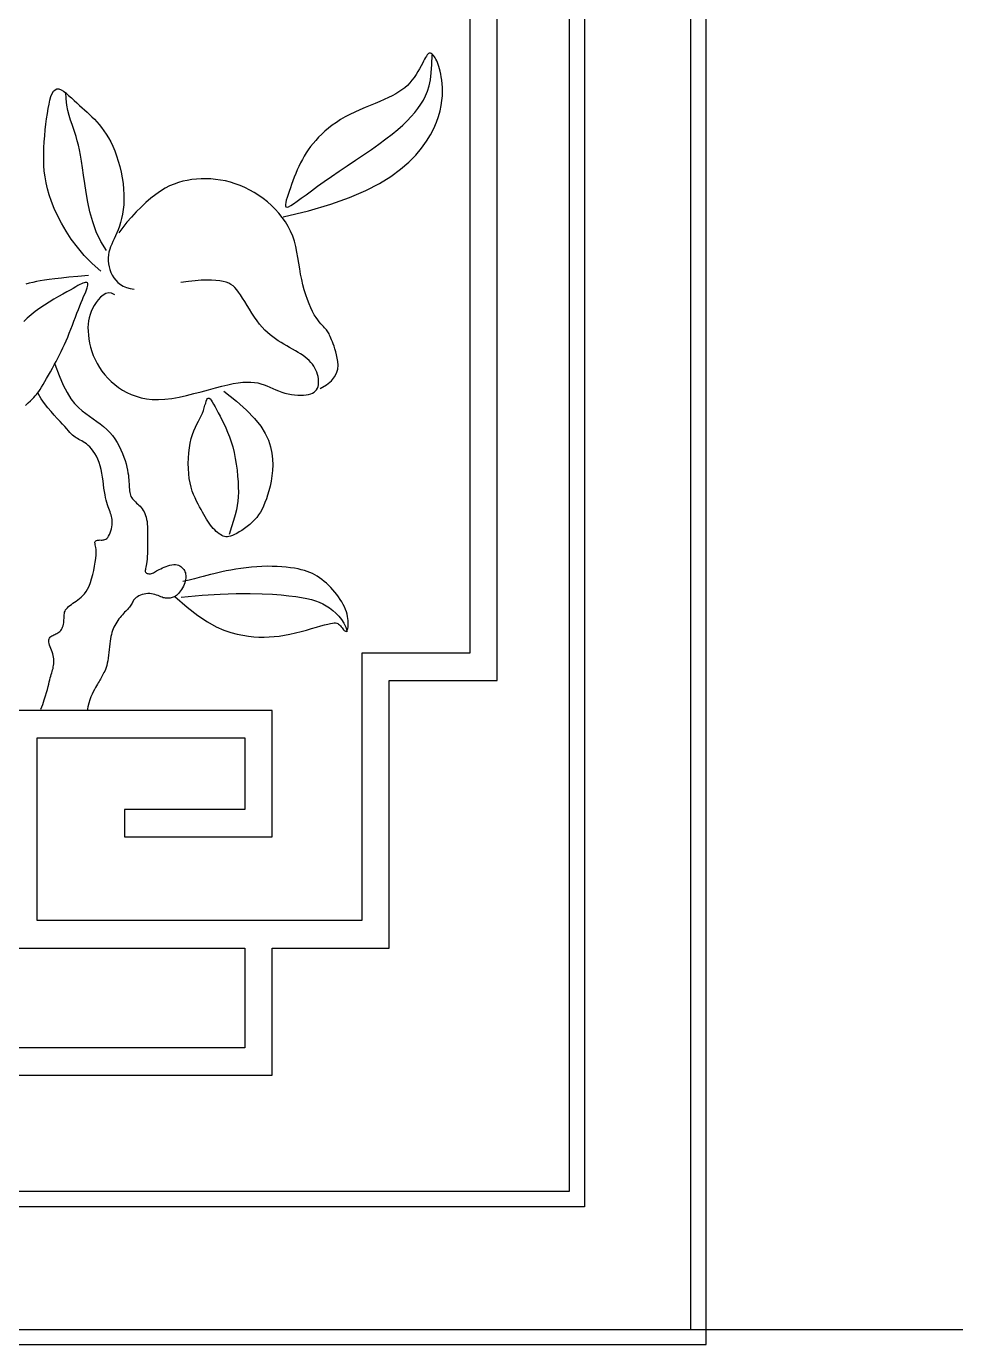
# Model space of a CAD drawing. Extents: x -66030 to 95157, y -13132 to 45879.
# Drawn here: x -26171.2 to -25936.1, y 31865.1 to 32198.7 of the extents above; entities that cross this region are included whole.
import ezdxf

# ---------------------------------------------------------------- set-up
doc = ezdxf.new("R2010")
doc.units = 0
doc.header["$LTSCALE"] = 100
doc.header["$MEASUREMENT"] = 0
for name, color, linetype in [('3', 11, 'CONTINUOUS'), ('4', 121, 'CONTINUOUS'), ('7', 105, 'CONTINUOUS')]:
    doc.layers.add(name, color=color, linetype=linetype)

msp = doc.modelspace()

# ---------------------------------------------------------------- linework, layer by layer
at = {"layer": '3', "color": 2}
msp.add_line((-66009.4, 31868.93), (90872.97, 31868.93), dxfattribs=at)
at = {"layer": '3'}
msp.add_lwpolyline([(-26380.33, 32792.15), (-26380.33, 31868.98), (-26003.03, 31868.98), (-26003.03, 32804.33)], dxfattribs=at)
msp.add_lwpolyline([(-26349.53, 31903.86), (-26349.53, 32585.08), (-26033.83, 32585.08), (-26033.83, 31903.86)], close=True, dxfattribs=at)
at = {"layer": '4'}
msp.add_lwpolyline([(-26384.18, 32793.48), (-26384.18, 31865.13), (-25999.18, 31865.13), (-25999.18, 32803.18)], dxfattribs=at)
msp.add_lwpolyline([(-26353.38, 31900.01), (-26353.38, 32588.93), (-26029.98, 32588.93), (-26029.98, 31900.01)], close=True, dxfattribs=at)
at = {"layer": '7'}
for points in [[(-26331.29, 32232.79), (-26331.29, 32033.12), (-26303.98, 32033.12), (-26303.98, 31965.48), (-26274.37, 31965.48), (-26274.37, 31933.28), (-26109, 31933.28), (-26109, 31965.48), (-26079.39, 31965.48), (-26079.39, 32033.12), (-26052.07, 32033.12), (-26052.07, 32232.79)], [(-26059, 32225.86), (-26059, 32040.05), (-26086.32, 32040.05), (-26086.32, 31972.41), (-26168.4, 31972.41), (-26168.4, 32018.68), (-26115.93, 32018.68), (-26115.93, 32000.56), (-26146.35, 32000.56), (-26146.35, 31993.63), (-26109, 31993.63), (-26109, 32025.61), (-26175.33, 32025.61)], [(-26106.23, 32150.47), (-26099.76, 32152.02), (-26094.17, 32153.65), (-26089.38, 32155.35), (-26085.31, 32157.1), (-26081.86, 32158.89), (-26078.95, 32160.7), (-26076.51, 32162.52), (-26074.44, 32164.33), (-26072.67, 32166.11), (-26071.17, 32167.86), (-26069.92, 32169.58), (-26068.89, 32171.24), (-26068.05, 32172.86), (-26067.39, 32174.41), (-26066.88, 32175.9), (-26066.5, 32177.31), (-26066.22, 32178.65), (-26066.04, 32179.9), (-26065.93, 32181.07), (-26065.89, 32182.17), (-26065.92, 32183.2), (-26065.98, 32184.15), (-26066.08, 32185.04), (-26066.21, 32185.86), (-26066.34, 32186.61), (-26066.49, 32187.3), (-26066.65, 32187.93), (-26066.81, 32188.51), (-26066.98, 32189.03), (-26067.16, 32189.51), (-26067.35, 32189.94), (-26067.55, 32190.33), (-26067.74, 32190.68), (-26067.95, 32190.99), (-26068.15, 32191.26), (-26068.35, 32191.49), (-26068.55, 32191.66), (-26068.75, 32191.79), (-26068.94, 32191.87), (-26069.12, 32191.9), (-26069.29, 32191.87), (-26069.45, 32191.79), (-26069.62, 32191.64), (-26069.79, 32191.43), (-26069.98, 32191.15), (-26070.19, 32190.8), (-26070.42, 32190.37), (-26070.69, 32189.87), (-26070.99, 32189.28), (-26071.33, 32188.64), (-26071.71, 32187.94), (-26072.13, 32187.21), (-26072.58, 32186.48), (-26073.08, 32185.74), (-26073.61, 32185.02), (-26074.18, 32184.35), (-26074.79, 32183.72), (-26075.44, 32183.14), (-26076.14, 32182.59), (-26076.9, 32182.08), (-26077.73, 32181.59), (-26078.62, 32181.11), (-26079.59, 32180.64), (-26080.63, 32180.16), (-26081.77, 32179.68), (-26082.96, 32179.18), (-26084.21, 32178.66), (-26085.49, 32178.13), (-26086.78, 32177.57), (-26088.06, 32176.99), (-26089.32, 32176.38), (-26090.52, 32175.74), (-26091.67, 32175.08), (-26092.75, 32174.38), (-26093.77, 32173.65), (-26094.73, 32172.91), (-26095.62, 32172.15), (-26096.46, 32171.38), (-26097.24, 32170.6), (-26097.97, 32169.82), (-26098.64, 32169.03), (-26099.26, 32168.24), (-26099.84, 32167.45), (-26100.38, 32166.64), (-26100.88, 32165.82), (-26101.35, 32164.99), (-26101.79, 32164.13), (-26102.22, 32163.25), (-26102.62, 32162.34), (-26103.01, 32161.42), (-26103.38, 32160.49), (-26103.74, 32159.57), (-26104.07, 32158.66), (-26104.38, 32157.77), (-26104.68, 32156.91), (-26104.95, 32156.1), (-26105.2, 32155.35), (-26105.41, 32154.66), (-26105.56, 32154.07), (-26105.63, 32153.58), (-26105.62, 32153.22), (-26105.49, 32152.99), (-26105.23, 32152.92), (-26104.83, 32153.02), (-26104.27, 32153.31), (-26103.55, 32153.78), (-26102.66, 32154.4), (-26101.61, 32155.17), (-26100.4, 32156.07), (-26099.03, 32157.09), (-26097.5, 32158.21), (-26095.82, 32159.41), (-26093.98, 32160.69), (-26092.02, 32162.02), (-26089.99, 32163.38), (-26087.93, 32164.77), (-26085.89, 32166.16), (-26083.89, 32167.53), (-26081.99, 32168.87), (-26080.23, 32170.17), (-26078.63, 32171.4), (-26077.21, 32172.57), (-26075.94, 32173.7), (-26074.8, 32174.79), (-26073.79, 32175.85), (-26072.9, 32176.89), (-26072.1, 32177.92), (-26071.38, 32178.94), (-26070.74, 32179.98), (-26070.18, 32181.06), (-26069.69, 32182.26), (-26069.28, 32183.6), (-26068.96, 32185.14), (-26068.73, 32186.93), (-26068.58, 32189.01), (-26068.53, 32191.44)], [(-26152.3, 32136.69), (-26154.53, 32138.68), (-26156.51, 32140.72), (-26158.26, 32142.77), (-26159.8, 32144.83), (-26161.14, 32146.86), (-26162.29, 32148.85), (-26163.28, 32150.78), (-26164.11, 32152.62), (-26164.81, 32154.35), (-26165.38, 32156), (-26165.84, 32157.57), (-26166.19, 32159.08), (-26166.45, 32160.56), (-26166.63, 32162.01), (-26166.74, 32163.47), (-26166.79, 32164.94), (-26166.79, 32166.43), (-26166.74, 32167.95), (-26166.66, 32169.46), (-26166.54, 32170.97), (-26166.4, 32172.46), (-26166.23, 32173.9), (-26166.05, 32175.29), (-26165.86, 32176.62), (-26165.66, 32177.86), (-26165.44, 32179), (-26165.21, 32180.03), (-26164.95, 32180.92), (-26164.65, 32181.67), (-26164.31, 32182.25), (-26163.92, 32182.64), (-26163.47, 32182.83), (-26162.96, 32182.82), (-26162.39, 32182.62), (-26161.78, 32182.26), (-26161.14, 32181.78), (-26160.47, 32181.21), (-26159.78, 32180.59), (-26159.09, 32179.94), (-26158.41, 32179.29), (-26157.74, 32178.67), (-26157.09, 32178.09), (-26156.45, 32177.52), (-26155.81, 32176.95), (-26155.19, 32176.38), (-26154.57, 32175.79), (-26153.96, 32175.18), (-26153.35, 32174.52), (-26152.74, 32173.82), (-26152.13, 32173.07), (-26151.54, 32172.26), (-26150.95, 32171.38), (-26150.38, 32170.43), (-26149.83, 32169.42), (-26149.31, 32168.32), (-26148.81, 32167.14), (-26148.35, 32165.88), (-26147.93, 32164.55), (-26147.54, 32163.17), (-26147.21, 32161.75), (-26146.94, 32160.32), (-26146.72, 32158.89), (-26146.57, 32157.48), (-26146.49, 32156.1), (-26146.48, 32154.78), (-26146.54, 32153.51), (-26146.66, 32152.3), (-26146.84, 32151.16), (-26147.07, 32150.07), (-26147.33, 32149.05), (-26147.62, 32148.1), (-26147.94, 32147.21), (-26148.27, 32146.39), (-26148.61, 32145.64), (-26148.95, 32144.92), (-26149.28, 32144.24), (-26149.58, 32143.58), (-26149.85, 32142.92), (-26150.09, 32142.26), (-26150.27, 32141.57), (-26150.39, 32140.86), (-26150.45, 32140.13), (-26150.45, 32139.37), (-26150.38, 32138.62), (-26150.25, 32137.86), (-26150.05, 32137.12), (-26149.79, 32136.4), (-26149.45, 32135.7), (-26149.05, 32135.05), (-26148.56, 32134.44), (-26148.01, 32133.88), (-26147.37, 32133.39), (-26146.64, 32132.96), (-26145.83, 32132.61), (-26144.92, 32132.34), (-26143.93, 32132.16)], [(-26150.91, 32141.92), (-26152.33, 32144.23), (-26153.48, 32146.66), (-26154.39, 32149.17), (-26155.1, 32151.7), (-26155.65, 32154.2), (-26156.07, 32156.62), (-26156.41, 32158.91), (-26156.69, 32161.01), (-26156.96, 32162.89), (-26157.22, 32164.57), (-26157.48, 32166.06), (-26157.73, 32167.4), (-26158, 32168.62), (-26158.28, 32169.74), (-26158.58, 32170.8), (-26158.91, 32171.82), (-26159.26, 32172.84), (-26159.62, 32173.87), (-26159.98, 32174.95), (-26160.33, 32176.1), (-26160.64, 32177.36), (-26160.9, 32178.75), (-26161.09, 32180.29), (-26161.2, 32182.02)], [(-26096.81, 32107.05), (-26095.2, 32107.99), (-26094.01, 32108.96), (-26093.19, 32109.96), (-26092.67, 32110.96), (-26092.4, 32111.95), (-26092.33, 32112.93), (-26092.39, 32113.86), (-26092.53, 32114.75), (-26092.71, 32115.58), (-26092.9, 32116.35), (-26093.11, 32117.06), (-26093.32, 32117.71), (-26093.53, 32118.31), (-26093.75, 32118.85), (-26093.95, 32119.34), (-26094.13, 32119.78), (-26094.29, 32120.17), (-26094.45, 32120.52), (-26094.59, 32120.84), (-26094.73, 32121.13), (-26094.89, 32121.39), (-26095.05, 32121.65), (-26095.25, 32121.91), (-26095.47, 32122.16), (-26095.73, 32122.43), (-26096.02, 32122.73), (-26096.34, 32123.06), (-26096.7, 32123.44), (-26097.07, 32123.88), (-26097.47, 32124.39), (-26097.89, 32125), (-26098.32, 32125.71), (-26098.76, 32126.53), (-26099.2, 32127.45), (-26099.64, 32128.47), (-26100.07, 32129.57), (-26100.48, 32130.74), (-26100.86, 32131.98), (-26101.21, 32133.27), (-26101.52, 32134.6), (-26101.78, 32135.97), (-26102.01, 32137.35), (-26102.23, 32138.75), (-26102.46, 32140.16), (-26102.71, 32141.55), (-26103, 32142.93), (-26103.35, 32144.28), (-26103.79, 32145.58), (-26104.31, 32146.84), (-26104.93, 32148.06), (-26105.64, 32149.22), (-26106.42, 32150.33), (-26107.27, 32151.39), (-26108.19, 32152.39), (-26109.16, 32153.34), (-26110.19, 32154.24), (-26111.25, 32155.09), (-26112.36, 32155.87), (-26113.5, 32156.6), (-26114.67, 32157.26), (-26115.87, 32157.86), (-26117.08, 32158.39), (-26118.31, 32158.85), (-26119.55, 32159.24), (-26120.8, 32159.55), (-26122.04, 32159.79), (-26123.29, 32159.96), (-26124.53, 32160.06), (-26125.75, 32160.1), (-26126.96, 32160.08), (-26128.16, 32160.01), (-26129.32, 32159.88), (-26130.47, 32159.7), (-26131.59, 32159.46), (-26132.71, 32159.15), (-26133.82, 32158.76), (-26134.94, 32158.28), (-26136.08, 32157.69), (-26137.24, 32156.99), (-26138.43, 32156.16), (-26139.66, 32155.2), (-26140.91, 32154.13), (-26142.16, 32152.96), (-26143.39, 32151.72), (-26144.59, 32150.43), (-26145.73, 32149.11), (-26146.79, 32147.78), (-26147.77, 32146.46)], [(-26171.42, 32102.76), (-26170.72, 32103.41), (-26170.14, 32103.95), (-26169.66, 32104.4), (-26169.26, 32104.8), (-26168.91, 32105.16), (-26168.61, 32105.52), (-26168.32, 32105.89), (-26168.03, 32106.31), (-26167.71, 32106.8), (-26167.34, 32107.38), (-26166.94, 32108.05), (-26166.51, 32108.79), (-26166.05, 32109.58), (-26165.57, 32110.42), (-26165.08, 32111.28), (-26164.6, 32112.15), (-26164.12, 32113.03), (-26163.66, 32113.89), (-26163.21, 32114.74), (-26162.77, 32115.58), (-26162.34, 32116.44), (-26161.92, 32117.3), (-26161.51, 32118.19), (-26161.1, 32119.1), (-26160.7, 32120.05), (-26160.3, 32121.04), (-26159.91, 32122.05), (-26159.51, 32123.08), (-26159.13, 32124.11), (-26158.75, 32125.13), (-26158.37, 32126.12), (-26158.01, 32127.07), (-26157.65, 32127.98), (-26157.31, 32128.81), (-26156.99, 32129.59), (-26156.68, 32130.3), (-26156.4, 32130.94), (-26156.16, 32131.52), (-26155.95, 32132.03), (-26155.79, 32132.48), (-26155.68, 32132.86), (-26155.62, 32133.17), (-26155.61, 32133.43), (-26155.65, 32133.62), (-26155.74, 32133.76), (-26155.88, 32133.84), (-26156.06, 32133.87), (-26156.28, 32133.85), (-26156.55, 32133.79), (-26156.85, 32133.68), (-26157.21, 32133.52), (-26157.62, 32133.32), (-26158.11, 32133.06), (-26158.67, 32132.75), (-26159.33, 32132.38), (-26160.09, 32131.95), (-26160.97, 32131.46), (-26161.97, 32130.91), (-26163.06, 32130.29), (-26164.22, 32129.63), (-26165.41, 32128.91), (-26166.62, 32128.16), (-26167.8, 32127.37), (-26168.93, 32126.55), (-26169.99, 32125.71), (-26170.94, 32124.85), (-26171.79, 32123.97)], [(-26155.44, 32135.65), (-26158.11, 32135.4), (-26160.39, 32135.18), (-26162.32, 32134.98), (-26163.96, 32134.8), (-26165.36, 32134.62), (-26166.57, 32134.44), (-26167.64, 32134.27), (-26168.62, 32134.08), (-26169.55, 32133.87), (-26170.44, 32133.65), (-26171.29, 32133.41)], [(-26148.81, 32130.76), (-26149.59, 32131.13), (-26150.34, 32131.21), (-26151.07, 32131.05), (-26151.75, 32130.68), (-26152.4, 32130.16), (-26153, 32129.51), (-26153.54, 32128.79), (-26154.02, 32128.03), (-26154.43, 32127.27), (-26154.78, 32126.51), (-26155.06, 32125.74), (-26155.28, 32124.95), (-26155.44, 32124.15), (-26155.54, 32123.31), (-26155.58, 32122.44), (-26155.56, 32121.52), (-26155.49, 32120.56), (-26155.36, 32119.57), (-26155.17, 32118.54), (-26154.93, 32117.49), (-26154.62, 32116.44), (-26154.24, 32115.39), (-26153.8, 32114.35), (-26153.29, 32113.33), (-26152.71, 32112.34), (-26152.06, 32111.4), (-26151.35, 32110.49), (-26150.56, 32109.62), (-26149.72, 32108.8), (-26148.82, 32108.03), (-26147.85, 32107.31), (-26146.83, 32106.65), (-26145.76, 32106.05), (-26144.62, 32105.52), (-26143.42, 32105.06), (-26142.14, 32104.7), (-26140.78, 32104.44), (-26139.32, 32104.28), (-26137.78, 32104.24), (-26136.13, 32104.32), (-26134.38, 32104.54), (-26132.55, 32104.86), (-26130.68, 32105.27), (-26128.79, 32105.74), (-26126.91, 32106.23), (-26125.09, 32106.73), (-26123.34, 32107.21), (-26121.7, 32107.64), (-26120.2, 32107.99), (-26118.83, 32108.27), (-26117.57, 32108.48), (-26116.42, 32108.61), (-26115.37, 32108.67), (-26114.39, 32108.67), (-26113.48, 32108.59), (-26112.63, 32108.45), (-26111.82, 32108.24), (-26111.05, 32107.99), (-26110.3, 32107.69), (-26109.56, 32107.37), (-26108.83, 32107.04), (-26108.1, 32106.72), (-26107.35, 32106.41), (-26106.58, 32106.12), (-26105.78, 32105.88), (-26104.96, 32105.69), (-26104.13, 32105.54), (-26103.31, 32105.43), (-26102.51, 32105.36), (-26101.74, 32105.34), (-26101.02, 32105.36), (-26100.35, 32105.43), (-26099.76, 32105.54), (-26099.23, 32105.69), (-26098.77, 32105.88), (-26098.37, 32106.12), (-26098.03, 32106.41), (-26097.76, 32106.73), (-26097.55, 32107.11), (-26097.39, 32107.52), (-26097.28, 32107.98), (-26097.23, 32108.47), (-26097.23, 32108.99), (-26097.28, 32109.52), (-26097.37, 32110.07), (-26097.51, 32110.62), (-26097.69, 32111.17), (-26097.91, 32111.7), (-26098.17, 32112.22), (-26098.47, 32112.71), (-26098.81, 32113.18), (-26099.19, 32113.64), (-26099.62, 32114.09), (-26100.09, 32114.52), (-26100.6, 32114.95), (-26101.17, 32115.36), (-26101.78, 32115.78), (-26102.43, 32116.18), (-26103.12, 32116.59), (-26103.83, 32117), (-26104.56, 32117.41), (-26105.29, 32117.82), (-26106.03, 32118.25), (-26106.75, 32118.68), (-26107.47, 32119.12), (-26108.16, 32119.58), (-26108.85, 32120.08), (-26109.52, 32120.61), (-26110.19, 32121.19), (-26110.85, 32121.83), (-26111.51, 32122.54), (-26112.16, 32123.33), (-26112.82, 32124.19), (-26113.47, 32125.12), (-26114.11, 32126.1), (-26114.73, 32127.08), (-26115.34, 32128.06), (-26115.92, 32129.01), (-26116.47, 32129.9), (-26116.99, 32130.71), (-26117.48, 32131.42), (-26117.94, 32132.03), (-26118.41, 32132.56), (-26118.89, 32133.01), (-26119.41, 32133.38), (-26119.99, 32133.69), (-26120.64, 32133.94), (-26121.38, 32134.14), (-26122.24, 32134.29), (-26123.21, 32134.39), (-26124.31, 32134.45), (-26125.55, 32134.45), (-26126.94, 32134.41), (-26128.48, 32134.3), (-26130.18, 32134.13), (-26132.06, 32133.9)], [(-26163.96, 32113.2), (-26162.91, 32110.29), (-26161.89, 32107.91), (-26160.89, 32105.99), (-26159.91, 32104.45), (-26158.96, 32103.23), (-26158.01, 32102.24), (-26157.07, 32101.43), (-26156.14, 32100.72), (-26155.21, 32100.04), (-26154.28, 32099.38), (-26153.38, 32098.73), (-26152.5, 32098.07), (-26151.65, 32097.39), (-26150.84, 32096.69), (-26150.09, 32095.95), (-26149.39, 32095.16), (-26148.75, 32094.31), (-26148.18, 32093.41), (-26147.68, 32092.49), (-26147.23, 32091.55), (-26146.83, 32090.61), (-26146.49, 32089.68), (-26146.2, 32088.79), (-26145.95, 32087.94), (-26145.75, 32087.15), (-26145.59, 32086.41), (-26145.46, 32085.73), (-26145.37, 32085.09), (-26145.3, 32084.49), (-26145.24, 32083.93), (-26145.21, 32083.41), (-26145.18, 32082.91), (-26145.16, 32082.43), (-26145.14, 32081.98), (-26145.12, 32081.54), (-26145.08, 32081.13), (-26145.02, 32080.74), (-26144.95, 32080.38), (-26144.84, 32080.03), (-26144.71, 32079.71), (-26144.53, 32079.41), (-26144.33, 32079.13), (-26144.09, 32078.86), (-26143.83, 32078.6), (-26143.56, 32078.34), (-26143.28, 32078.07), (-26142.98, 32077.8), (-26142.69, 32077.52), (-26142.41, 32077.23), (-26142.13, 32076.91), (-26141.87, 32076.57), (-26141.62, 32076.21), (-26141.39, 32075.82), (-26141.19, 32075.39), (-26141.01, 32074.94), (-26140.86, 32074.45), (-26140.74, 32073.92), (-26140.65, 32073.35), (-26140.59, 32072.75), (-26140.55, 32072.11), (-26140.52, 32071.44), (-26140.51, 32070.74), (-26140.5, 32070), (-26140.5, 32069.24), (-26140.5, 32068.45), (-26140.51, 32067.65), (-26140.51, 32066.84), (-26140.53, 32066.05), (-26140.55, 32065.28), (-26140.58, 32064.56), (-26140.62, 32063.88), (-26140.68, 32063.26), (-26140.75, 32062.72), (-26140.84, 32062.26), (-26140.92, 32061.85), (-26140.99, 32061.51), (-26141.05, 32061.22), (-26141.08, 32060.98), (-26141.08, 32060.77), (-26141.04, 32060.6), (-26140.95, 32060.46), (-26140.81, 32060.35), (-26140.64, 32060.26), (-26140.44, 32060.2), (-26140.22, 32060.17), (-26139.99, 32060.17), (-26139.74, 32060.19), (-26139.5, 32060.25), (-26139.25, 32060.33), (-26139.01, 32060.43), (-26138.76, 32060.56), (-26138.5, 32060.7), (-26138.21, 32060.87), (-26137.91, 32061.05), (-26137.56, 32061.23), (-26137.19, 32061.43), (-26136.77, 32061.63), (-26136.31, 32061.83), (-26135.83, 32062.02), (-26135.34, 32062.18), (-26134.85, 32062.32), (-26134.36, 32062.43), (-26133.89, 32062.49), (-26133.45, 32062.49), (-26133.05, 32062.44), (-26132.69, 32062.34), (-26132.36, 32062.18), (-26132.06, 32061.99), (-26131.8, 32061.77), (-26131.57, 32061.51), (-26131.37, 32061.24), (-26131.2, 32060.96), (-26131.06, 32060.66), (-26130.95, 32060.37), (-26130.87, 32060.06), (-26130.82, 32059.74), (-26130.8, 32059.4), (-26130.82, 32059.05), (-26130.88, 32058.68), (-26130.97, 32058.29), (-26131.1, 32057.88), (-26131.26, 32057.46), (-26131.45, 32057.04), (-26131.67, 32056.61), (-26131.91, 32056.21), (-26132.16, 32055.82), (-26132.42, 32055.47), (-26132.68, 32055.16), (-26132.95, 32054.89), (-26133.22, 32054.67), (-26133.48, 32054.5), (-26133.74, 32054.35), (-26134, 32054.24), (-26134.26, 32054.15), (-26134.51, 32054.08), (-26134.76, 32054.03), (-26135, 32054), (-26135.24, 32053.97), (-26135.48, 32053.96), (-26135.73, 32053.97), (-26135.98, 32053.99), (-26136.25, 32054.04), (-26136.53, 32054.11), (-26136.83, 32054.21), (-26137.15, 32054.33), (-26137.5, 32054.48), (-26137.86, 32054.63), (-26138.24, 32054.77), (-26138.65, 32054.91), (-26139.07, 32055.03), (-26139.51, 32055.11), (-26139.97, 32055.16), (-26140.44, 32055.16), (-26140.92, 32055.11), (-26141.4, 32055.02), (-26141.87, 32054.9), (-26142.31, 32054.75), (-26142.72, 32054.57), (-26143.09, 32054.37), (-26143.41, 32054.15), (-26143.67, 32053.92), (-26143.88, 32053.69), (-26144.05, 32053.45), (-26144.19, 32053.2), (-26144.32, 32052.95), (-26144.44, 32052.7), (-26144.56, 32052.45), (-26144.71, 32052.2), (-26144.88, 32051.96), (-26145.07, 32051.72), (-26145.29, 32051.48), (-26145.52, 32051.23), (-26145.77, 32050.98), (-26146.04, 32050.71), (-26146.32, 32050.43), (-26146.6, 32050.13), (-26146.89, 32049.81), (-26147.19, 32049.47), (-26147.48, 32049.11), (-26147.77, 32048.73), (-26148.04, 32048.34), (-26148.31, 32047.94), (-26148.56, 32047.53), (-26148.79, 32047.11), (-26149.01, 32046.69), (-26149.2, 32046.25), (-26149.37, 32045.8), (-26149.52, 32045.32), (-26149.66, 32044.82), (-26149.78, 32044.28), (-26149.88, 32043.71), (-26149.98, 32043.09), (-26150.06, 32042.42), (-26150.14, 32041.72), (-26150.21, 32041), (-26150.29, 32040.26), (-26150.37, 32039.54), (-26150.46, 32038.83), (-26150.57, 32038.15), (-26150.69, 32037.53), (-26150.83, 32036.96), (-26151, 32036.44), (-26151.17, 32035.98), (-26151.36, 32035.55), (-26151.55, 32035.16), (-26151.74, 32034.81), (-26151.93, 32034.47), (-26152.11, 32034.15), (-26152.28, 32033.85), (-26152.45, 32033.54), (-26152.62, 32033.24), (-26152.79, 32032.92), (-26152.98, 32032.58), (-26153.18, 32032.21), (-26153.4, 32031.81), (-26153.65, 32031.37), (-26153.93, 32030.88), (-26154.23, 32030.33), (-26154.54, 32029.72), (-26154.85, 32029.04), (-26155.14, 32028.29), (-26155.4, 32027.45), (-26155.62, 32026.53), (-26155.78, 32025.51)], [(-26121.24, 32106.36), (-26118.04, 32103.85), (-26115.45, 32101.55), (-26113.42, 32099.43), (-26111.87, 32097.47), (-26110.72, 32095.64), (-26109.92, 32093.93), (-26109.4, 32092.29), (-26109.08, 32090.72), (-26108.91, 32089.2), (-26108.85, 32087.71), (-26108.9, 32086.28), (-26109.04, 32084.91), (-26109.24, 32083.59), (-26109.51, 32082.35), (-26109.81, 32081.18), (-26110.13, 32080.09), (-26110.46, 32079.09), (-26110.8, 32078.16), (-26111.16, 32077.31), (-26111.55, 32076.52), (-26111.96, 32075.78), (-26112.41, 32075.09), (-26112.9, 32074.44), (-26113.44, 32073.81), (-26114.04, 32073.21), (-26114.67, 32072.64), (-26115.33, 32072.11), (-26116, 32071.6), (-26116.66, 32071.15), (-26117.31, 32070.74), (-26117.93, 32070.39), (-26118.5, 32070.09), (-26119.02, 32069.86), (-26119.49, 32069.7), (-26119.91, 32069.59), (-26120.3, 32069.54), (-26120.67, 32069.55), (-26121.02, 32069.6), (-26121.36, 32069.71), (-26121.7, 32069.86), (-26122.06, 32070.06), (-26122.42, 32070.29), (-26122.79, 32070.57), (-26123.16, 32070.89), (-26123.53, 32071.24), (-26123.9, 32071.62), (-26124.26, 32072.03), (-26124.61, 32072.48), (-26124.96, 32072.95), (-26125.29, 32073.45), (-26125.63, 32073.98), (-26125.96, 32074.53), (-26126.29, 32075.12), (-26126.63, 32075.74), (-26126.98, 32076.39), (-26127.35, 32077.07), (-26127.72, 32077.78), (-26128.11, 32078.54), (-26128.49, 32079.34), (-26128.85, 32080.19), (-26129.19, 32081.1), (-26129.5, 32082.09), (-26129.76, 32083.14), (-26129.96, 32084.27), (-26130.11, 32085.49), (-26130.19, 32086.77), (-26130.2, 32088.09), (-26130.16, 32089.42), (-26130.06, 32090.74), (-26129.91, 32092.02), (-26129.7, 32093.25), (-26129.44, 32094.39), (-26129.13, 32095.42), (-26128.79, 32096.37), (-26128.42, 32097.23), (-26128.04, 32098.02), (-26127.66, 32098.77), (-26127.3, 32099.48), (-26126.95, 32100.16), (-26126.65, 32100.84), (-26126.39, 32101.51), (-26126.17, 32102.17), (-26125.98, 32102.79), (-26125.8, 32103.36), (-26125.65, 32103.84), (-26125.49, 32104.23), (-26125.32, 32104.49), (-26125.14, 32104.61), (-26124.93, 32104.58), (-26124.69, 32104.39), (-26124.42, 32104.07), (-26124.13, 32103.63), (-26123.8, 32103.07), (-26123.44, 32102.42), (-26123.05, 32101.69), (-26122.63, 32100.89), (-26122.18, 32100.04), (-26121.71, 32099.12), (-26121.22, 32098.15), (-26120.74, 32097.11), (-26120.26, 32096), (-26119.8, 32094.82), (-26119.36, 32093.57), (-26118.97, 32092.24), (-26118.62, 32090.83), (-26118.33, 32089.36), (-26118.08, 32087.86), (-26117.88, 32086.36), (-26117.72, 32084.88), (-26117.62, 32083.45), (-26117.56, 32082.08), (-26117.54, 32080.82), (-26117.58, 32079.66), (-26117.67, 32078.56), (-26117.82, 32077.48), (-26118.05, 32076.34), (-26118.36, 32075.09), (-26118.75, 32073.67), (-26119.24, 32072.02), (-26119.84, 32070.09)], [(-26167.51, 32025.87), (-26167.03, 32027.13), (-26166.63, 32028.25), (-26166.31, 32029.25), (-26166.04, 32030.13), (-26165.83, 32030.92), (-26165.66, 32031.62), (-26165.51, 32032.25), (-26165.38, 32032.82), (-26165.25, 32033.34), (-26165.11, 32033.82), (-26164.99, 32034.27), (-26164.86, 32034.69), (-26164.74, 32035.09), (-26164.63, 32035.47), (-26164.53, 32035.85), (-26164.43, 32036.22), (-26164.35, 32036.6), (-26164.28, 32036.99), (-26164.23, 32037.38), (-26164.2, 32037.78), (-26164.2, 32038.19), (-26164.22, 32038.61), (-26164.28, 32039.04), (-26164.37, 32039.48), (-26164.5, 32039.93), (-26164.66, 32040.38), (-26164.83, 32040.83), (-26165, 32041.28), (-26165.17, 32041.71), (-26165.31, 32042.12), (-26165.43, 32042.5), (-26165.5, 32042.85), (-26165.51, 32043.16), (-26165.48, 32043.44), (-26165.4, 32043.69), (-26165.28, 32043.91), (-26165.13, 32044.1), (-26164.94, 32044.27), (-26164.73, 32044.43), (-26164.49, 32044.57), (-26164.24, 32044.7), (-26163.98, 32044.82), (-26163.71, 32044.94), (-26163.44, 32045.08), (-26163.18, 32045.22), (-26162.92, 32045.39), (-26162.69, 32045.58), (-26162.48, 32045.81), (-26162.29, 32046.07), (-26162.13, 32046.37), (-26162, 32046.69), (-26161.88, 32047.03), (-26161.8, 32047.39), (-26161.73, 32047.75), (-26161.68, 32048.11), (-26161.65, 32048.47), (-26161.63, 32048.82), (-26161.62, 32049.16), (-26161.61, 32049.49), (-26161.6, 32049.81), (-26161.56, 32050.12), (-26161.49, 32050.43), (-26161.38, 32050.72), (-26161.23, 32051.02), (-26161.03, 32051.3), (-26160.77, 32051.58), (-26160.48, 32051.86), (-26160.14, 32052.14), (-26159.78, 32052.42), (-26159.39, 32052.7), (-26158.99, 32052.98), (-26158.57, 32053.26), (-26158.14, 32053.56), (-26157.72, 32053.87), (-26157.29, 32054.22), (-26156.87, 32054.63), (-26156.46, 32055.09), (-26156.06, 32055.64), (-26155.68, 32056.29), (-26155.31, 32057.05), (-26154.97, 32057.93), (-26154.65, 32058.9), (-26154.36, 32059.94), (-26154.11, 32061.01), (-26153.9, 32062.07), (-26153.73, 32063.1), (-26153.6, 32064.06), (-26153.53, 32064.92), (-26153.51, 32065.66), (-26153.54, 32066.27), (-26153.59, 32066.78), (-26153.66, 32067.19), (-26153.73, 32067.52), (-26153.79, 32067.79), (-26153.83, 32068), (-26153.83, 32068.17), (-26153.78, 32068.32), (-26153.69, 32068.43), (-26153.56, 32068.53), (-26153.4, 32068.6), (-26153.21, 32068.65), (-26153, 32068.68), (-26152.77, 32068.7), (-26152.53, 32068.71), (-26152.28, 32068.7), (-26152.03, 32068.7), (-26151.78, 32068.71), (-26151.53, 32068.74), (-26151.28, 32068.81), (-26151.04, 32068.93), (-26150.8, 32069.11), (-26150.57, 32069.36), (-26150.36, 32069.69), (-26150.15, 32070.08), (-26149.97, 32070.53), (-26149.81, 32071.02), (-26149.67, 32071.52), (-26149.56, 32072.04), (-26149.49, 32072.54), (-26149.45, 32073.03), (-26149.44, 32073.47), (-26149.47, 32073.89), (-26149.54, 32074.29), (-26149.62, 32074.67), (-26149.73, 32075.04), (-26149.86, 32075.42), (-26150.01, 32075.81), (-26150.16, 32076.22), (-26150.31, 32076.66), (-26150.48, 32077.13), (-26150.64, 32077.64), (-26150.8, 32078.19), (-26150.96, 32078.79), (-26151.11, 32079.45), (-26151.26, 32080.17), (-26151.4, 32080.96), (-26151.53, 32081.81), (-26151.66, 32082.72), (-26151.78, 32083.66), (-26151.93, 32084.63), (-26152.09, 32085.6), (-26152.28, 32086.55), (-26152.5, 32087.48), (-26152.76, 32088.35), (-26153.08, 32089.16), (-26153.43, 32089.91), (-26153.82, 32090.58), (-26154.23, 32091.2), (-26154.66, 32091.75), (-26155.1, 32092.24), (-26155.53, 32092.66), (-26155.96, 32093.03), (-26156.38, 32093.33), (-26156.77, 32093.58), (-26157.16, 32093.8), (-26157.52, 32093.99), (-26157.88, 32094.17), (-26158.22, 32094.35), (-26158.55, 32094.53), (-26158.86, 32094.74), (-26159.17, 32094.98), (-26159.48, 32095.26), (-26159.8, 32095.58), (-26160.14, 32095.95), (-26160.53, 32096.37), (-26160.95, 32096.85), (-26161.44, 32097.39), (-26162, 32098), (-26162.64, 32098.68), (-26163.35, 32099.43), (-26164.11, 32100.27), (-26164.91, 32101.18), (-26165.74, 32102.19), (-26166.58, 32103.28), (-26167.41, 32104.46), (-26168.22, 32105.75)], [(-26133.61, 32054.42), (-26130.52, 32051.74), (-26127.77, 32049.62), (-26125.34, 32047.98), (-26123.17, 32046.76), (-26121.23, 32045.88), (-26119.48, 32045.27), (-26117.88, 32044.87), (-26116.4, 32044.6), (-26114.99, 32044.39), (-26113.63, 32044.25), (-26112.32, 32044.16), (-26111.04, 32044.13), (-26109.76, 32044.17), (-26108.48, 32044.26), (-26107.19, 32044.41), (-26105.85, 32044.63), (-26104.48, 32044.9), (-26103.08, 32045.22), (-26101.69, 32045.56), (-26100.32, 32045.93), (-26099.02, 32046.29), (-26097.8, 32046.64), (-26096.69, 32046.96), (-26095.73, 32047.23), (-26094.92, 32047.44), (-26094.25, 32047.6), (-26093.72, 32047.7), (-26093.28, 32047.74), (-26092.93, 32047.73), (-26092.64, 32047.67), (-26092.4, 32047.56), (-26092.17, 32047.41), (-26091.95, 32047.21), (-26091.73, 32046.98), (-26091.52, 32046.73), (-26091.31, 32046.48), (-26091.11, 32046.24), (-26090.92, 32046.02), (-26090.74, 32045.83), (-26090.57, 32045.69), (-26090.43, 32045.61), (-26090.3, 32045.59), (-26090.18, 32045.63), (-26090.08, 32045.72), (-26089.99, 32045.87), (-26089.92, 32046.07), (-26089.85, 32046.33), (-26089.8, 32046.64), (-26089.77, 32046.99), (-26089.74, 32047.4), (-26089.74, 32047.84), (-26089.77, 32048.32), (-26089.82, 32048.84), (-26089.91, 32049.38), (-26090.04, 32049.95), (-26090.22, 32050.54), (-26090.44, 32051.15), (-26090.71, 32051.77), (-26091.03, 32052.4), (-26091.38, 32053.03), (-26091.77, 32053.66), (-26092.19, 32054.29), (-26092.64, 32054.91), (-26093.12, 32055.51), (-26093.62, 32056.1), (-26094.14, 32056.67), (-26094.68, 32057.22), (-26095.23, 32057.75), (-26095.8, 32058.24), (-26096.38, 32058.71), (-26096.97, 32059.14), (-26097.56, 32059.54), (-26098.17, 32059.89), (-26098.79, 32060.22), (-26099.43, 32060.51), (-26100.11, 32060.76), (-26100.83, 32060.99), (-26101.61, 32061.2), (-26102.45, 32061.38), (-26103.37, 32061.55), (-26104.36, 32061.69), (-26105.43, 32061.82), (-26106.57, 32061.92), (-26107.76, 32062), (-26109, 32062.04), (-26110.27, 32062.06), (-26111.58, 32062.03), (-26112.9, 32061.96), (-26114.24, 32061.85), (-26115.57, 32061.7), (-26116.89, 32061.53), (-26118.18, 32061.32), (-26119.42, 32061.1), (-26120.61, 32060.87), (-26121.73, 32060.63), (-26122.76, 32060.39), (-26123.71, 32060.16), (-26124.61, 32059.94), (-26125.51, 32059.7), (-26126.45, 32059.45), (-26127.48, 32059.18), (-26128.66, 32058.88), (-26130.02, 32058.55), (-26131.62, 32058.18)], [(-26131.97, 32054.27), (-26126.72, 32054.72), (-26122.1, 32055), (-26118.08, 32055.15), (-26114.58, 32055.18), (-26111.55, 32055.11), (-26108.94, 32054.98), (-26106.68, 32054.8), (-26104.73, 32054.6), (-26103.02, 32054.38), (-26101.53, 32054.16), (-26100.23, 32053.91), (-26099.07, 32053.64), (-26098.03, 32053.33), (-26097.09, 32052.97), (-26096.2, 32052.56), (-26095.34, 32052.08), (-26094.49, 32051.53), (-26093.65, 32050.91), (-26092.85, 32050.22), (-26092.1, 32049.45), (-26091.43, 32048.6), (-26090.85, 32047.67), (-26090.38, 32046.66), (-26090.04, 32045.57)], [(-26175.33, 31965.48), (-26115.93, 31965.48), (-26115.93, 31940.21), (-26267.44, 31940.21)]]:
    msp.add_lwpolyline(points, dxfattribs=at)

doc.saveas('drawing.dxf')
